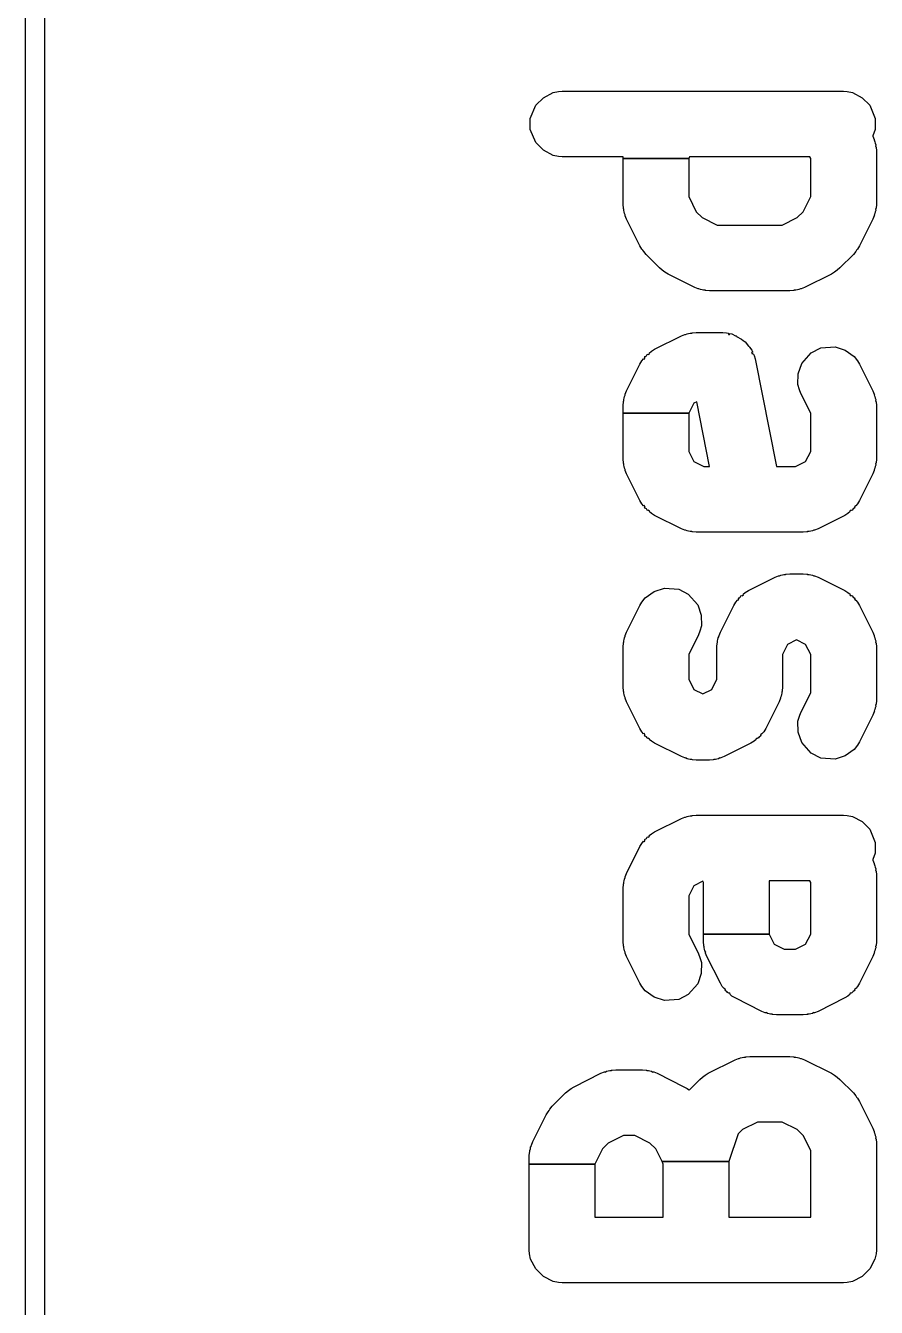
# Model space of a CAD drawing. Header units: millimetres. Extents: x 102.9 to 147, y -135 to -49.9.
# Drawn here: x 102.95 to 107.48, y -93.98 to -87.15 of the extents above; entities that cross this region are included whole.
import ezdxf

# ---------------------------------------------------------------- set-up
doc = ezdxf.new("R2010")
doc.units = ezdxf.units.MM
doc.layers.add('F.Silkscreen', color=41, linetype='CONTINUOUS', true_color=0xf2eda1)

msp = doc.modelspace()

# ---------------------------------------------------------------- linework, layer by layer
at = {"layer": 'F.Silkscreen', "linetype": 'CONTINUOUS'}
for p, q in [((102.95, -135), (102.95, -50)), ((103.05, -50.05), (103.05, -134.95)), ((105.668626, -87.579158), (105.709216, -87.538568)), ((105.709216, -87.538568), (105.760418, -87.5112)), ((105.760418, -87.5112), (105.789119, -87.505491)), ((105.789119, -87.505491), (105.808628, -87.50357)), ((105.808628, -87.50357), (107.308628, -87.50357)), ((107.308628, -87.50357), (107.328137, -87.505491)), ((107.328137, -87.505491), (107.356838, -87.5112)), ((107.356838, -87.5112), (107.40804, -87.538568)), ((107.40804, -87.538568), (107.44863, -87.579158)), ((105.639337, -87.649869), (105.668626, -87.579158)), ((107.44863, -87.579158), (107.477919, -87.649869)), ((105.639337, -87.707271), (105.639337, -87.649869)), ((107.477919, -87.649869), (107.477919, -87.707271)), ((105.668626, -87.777982), (105.639337, -87.707271)), ((107.477919, -87.707271), (107.464003, -87.740866)), ((107.464003, -87.740866), (107.465152, -87.743164)), ((107.465152, -87.743164), (107.47216, -87.761477)), ((105.709216, -87.818572), (105.668626, -87.777982)), ((107.473152, -87.7651), (107.471847, -87.765457)), ((107.471847, -87.765457), (107.475999, -87.773225)), ((107.47216, -87.761477), (107.473152, -87.7651)), ((107.475999, -87.773225), (107.47765, -87.78153)), ((107.47765, -87.78153), (107.479886, -87.789692)), ((107.479886, -87.789692), (107.479645, -87.798497)), ((107.479645, -87.798497), (107.480973, -87.798233)), ((107.480973, -87.798233), (107.481706, -87.801918)), ((107.481706, -87.801918), (107.483628, -87.821427)), ((105.760418, -87.84594), (105.709216, -87.818572)), ((105.789119, -87.851649), (105.760418, -87.84594)), ((105.808628, -87.85357), (105.789119, -87.851649)), ((106.133628, -87.85357), (105.808628, -87.85357)), ((106.133628, -87.862739), (106.133628, -87.85357)), ((106.133628, -88.107141), (106.133628, -87.862739)), ((106.133628, -87.862739), (106.483628, -87.862739)), ((106.483628, -87.862739), (106.133628, -87.862739)), ((106.488213, -87.85357), (106.483628, -87.862739)), ((106.483628, -87.862739), (106.483628, -88.065828)), ((107.129043, -87.85357), (106.488213, -87.85357)), ((107.133628, -87.862739), (107.129043, -87.85357)), ((107.133628, -88.065827), (107.133628, -87.862739)), ((107.483628, -87.821427), (107.483628, -88.107141)), ((106.483628, -88.065828), (106.523882, -88.146336)), ((107.093374, -88.146334), (107.133628, -88.065827)), ((106.135545, -88.12663), (106.133628, -88.107141)), ((106.136277, -88.130314), (106.135545, -88.12663)), ((106.137603, -88.13005), (106.136277, -88.130314)), ((106.137367, -88.138867), (106.137603, -88.13005)), ((106.139605, -88.147041), (106.137367, -88.138867)), ((106.141259, -88.155354), (106.139605, -88.147041)), ((106.145413, -88.163127), (106.141259, -88.155354)), ((106.523882, -88.146336), (106.555147, -88.177602)), ((107.062107, -88.177601), (107.093374, -88.146334)), ((107.475999, -88.155342), (107.471849, -88.163102)), ((107.477648, -88.147047), (107.475999, -88.155342)), ((107.479886, -88.138878), (107.477648, -88.147047)), ((107.480972, -88.130339), (107.479646, -88.130075)), ((107.479646, -88.130075), (107.479886, -88.138878)), ((107.481705, -88.126655), (107.480972, -88.130339)), ((107.483628, -88.107141), (107.481705, -88.126655)), ((106.144108, -88.163485), (106.145413, -88.163127)), ((106.145101, -88.167109), (106.144108, -88.163485)), ((106.152103, -88.185404), (106.145101, -88.167109)), ((106.223532, -88.328261), (106.152103, -88.185404)), ((106.555147, -88.177602), (106.635654, -88.217855)), ((106.635654, -88.217855), (106.981601, -88.217855)), ((106.981601, -88.217855), (107.062107, -88.177601)), ((107.465153, -88.185403), (107.393725, -88.32826)), ((107.472162, -88.167084), (107.465153, -88.185403)), ((107.471849, -88.163102), (107.473154, -88.16346)), ((107.473154, -88.16346), (107.472162, -88.167084)), ((106.233976, -88.344851), (106.223532, -88.328261)), ((106.239174, -88.351549), (106.233976, -88.344851)), ((106.243877, -88.358587), (106.239174, -88.351549)), ((106.256313, -88.373741), (106.243877, -88.358587)), ((107.373384, -88.358582), (107.360944, -88.373742)), ((107.378087, -88.351541), (107.373384, -88.358582)), ((107.383277, -88.344856), (107.378087, -88.351541)), ((107.393725, -88.32826), (107.383277, -88.344856)), ((106.327741, -88.44517), (106.256313, -88.373741)), ((107.360944, -88.373742), (107.289515, -88.445171)), ((106.342899, -88.45761), (106.327741, -88.44517)), ((106.349938, -88.462313), (106.342899, -88.45761)), ((106.356629, -88.467506), (106.349938, -88.462313)), ((106.373223, -88.477952), (106.356629, -88.467506)), ((106.51608, -88.54938), (106.373223, -88.477952)), ((107.244033, -88.477952), (107.101176, -88.54938)), ((107.260629, -88.467504), (107.244033, -88.477952)), ((107.267314, -88.462314), (107.260629, -88.467504)), ((107.274355, -88.457611), (107.267314, -88.462314)), ((107.289515, -88.445171), (107.274355, -88.457611)), ((106.534392, -88.556387), (106.51608, -88.54938)), ((106.538015, -88.557379), (106.534392, -88.556387)), ((106.538372, -88.556074), (106.538015, -88.557379)), ((106.54614, -88.560226), (106.538372, -88.556074)), ((106.554445, -88.561877), (106.54614, -88.560226)), ((106.562607, -88.564113), (106.554445, -88.561877)), ((106.571412, -88.563872), (106.562607, -88.564113)), ((106.571148, -88.5652), (106.571412, -88.563872)), ((106.574833, -88.565933), (106.571148, -88.5652)), ((106.594342, -88.567855), (106.574833, -88.565933)), ((107.022914, -88.567855), (106.594342, -88.567855)), ((107.042428, -88.565932), (107.022914, -88.567855)), ((107.046112, -88.565199), (107.042428, -88.565932)), ((107.054648, -88.564114), (107.045848, -88.563875)), ((107.045848, -88.563875), (107.046112, -88.565199)), ((107.062824, -88.561874), (107.054648, -88.564114)), ((107.071119, -88.560225), (107.062824, -88.561874)), ((107.078876, -88.556077), (107.071119, -88.560225)), ((107.079233, -88.557381), (107.078876, -88.556077)), ((107.082857, -88.556389), (107.079233, -88.557381)), ((107.101176, -88.54938), (107.082857, -88.556389)), ((106.301795, -88.879187), (106.444652, -88.807759)), ((106.444652, -88.807759), (106.46294, -88.800759)), ((106.46294, -88.800759), (106.466563, -88.799766)), ((106.466563, -88.799766), (106.466921, -88.801072)), ((106.466921, -88.801072), (106.474704, -88.796915)), ((106.474704, -88.796915), (106.483014, -88.795261)), ((106.483014, -88.795261), (106.491187, -88.793024)), ((106.491187, -88.793024), (106.500009, -88.793262)), ((106.499745, -88.791932), (106.50343, -88.7912)), ((106.500009, -88.793262), (106.499745, -88.791932)), ((106.50343, -88.7912), (106.522914, -88.789284)), ((106.522914, -88.789284), (106.665771, -88.789284)), ((106.665771, -88.789284), (106.685277, -88.791205)), ((106.685277, -88.791205), (106.696148, -88.793367)), ((106.696148, -88.793367), (106.694944, -88.799417)), ((106.694944, -88.799417), (106.701779, -88.80077)), ((106.701779, -88.80077), (106.702982, -88.794726)), ((106.702982, -88.794726), (106.713988, -88.796916)), ((106.713988, -88.796916), (106.732614, -88.806872)), ((106.732614, -88.806872), (106.73579, -88.807501)), ((106.73579, -88.807501), (106.73893, -88.809594)), ((106.73893, -88.809594), (106.738608, -88.810076)), ((106.738608, -88.810076), (106.765183, -88.824282)), ((106.765183, -88.824282), (106.773625, -88.832724)), ((106.773625, -88.832724), (106.783558, -88.839346)), ((106.783558, -88.839346), (106.802693, -88.862613)), ((106.257868, -88.913523), (106.262078, -88.90758)), ((106.262078, -88.90758), (106.266311, -88.904294)), ((106.266311, -88.904294), (106.267938, -88.90639)), ((106.267938, -88.90639), (106.275278, -88.90119)), ((106.27341, -88.898783), (106.285207, -88.889628)), ((106.275278, -88.90119), (106.27341, -88.898783)), ((106.285207, -88.889628), (106.301795, -88.879187)), ((106.802693, -88.862613), (106.803104, -88.862203)), ((106.803104, -88.862203), (106.805773, -88.864872)), ((106.805773, -88.864872), (106.807012, -88.867865)), ((106.807012, -88.867865), (106.820437, -88.884188)), ((106.824742, -88.894551), (106.819046, -88.896917)), ((106.819046, -88.896917), (106.821708, -88.903343)), ((106.820437, -88.884188), (106.824742, -88.894551)), ((106.821708, -88.903343), (106.827411, -88.900974)), ((106.827411, -88.900974), (106.831664, -88.911212)), ((107.085672, -88.95495), (107.135819, -88.89713)), ((107.135819, -88.89713), (107.13582, -88.897129)), ((107.13582, -88.897129), (107.187162, -88.871458)), ((107.187162, -88.871458), (107.263505, -88.866032)), ((107.263505, -88.866032), (107.317962, -88.884184)), ((107.317962, -88.884184), (107.365339, -88.917741)), ((106.152103, -89.100306), (106.223532, -88.957449)), ((106.223532, -88.957449), (106.233973, -88.940862)), ((106.233973, -88.940862), (106.243128, -88.929065)), ((106.243128, -88.929065), (106.245535, -88.930933)), ((106.245535, -88.930933), (106.250735, -88.923593)), ((106.248639, -88.921966), (106.251925, -88.917733)), ((106.250735, -88.923593), (106.248639, -88.921966)), ((106.251925, -88.917733), (106.257868, -88.913523)), ((106.831664, -88.911212), (106.837373, -88.929963)), ((106.837373, -88.929963), (106.952094, -89.503569)), ((107.06752, -89.009407), (107.085672, -88.95495)), ((107.365339, -88.917741), (107.383281, -88.940859)), ((107.383281, -88.940859), (107.393725, -88.95745)), ((107.393725, -88.95745), (107.465153, -89.100307)), ((107.06594, -89.067441), (107.06752, -89.009407)), ((106.145103, -89.118595), (106.152103, -89.100306)), ((107.073669, -89.095665), (107.06594, -89.067441)), ((107.080675, -89.113974), (107.073669, -89.095665)), ((107.133628, -89.21988), (107.080675, -89.113974)), ((107.465153, -89.100307), (107.47216, -89.118619)), ((106.133628, -89.178569), (106.135544, -89.159085)), ((106.133628, -89.21988), (106.133628, -89.178569)), ((106.135544, -89.159085), (106.136276, -89.1554)), ((106.136276, -89.1554), (106.137604, -89.155663)), ((106.137367, -89.146845), (106.139602, -89.13868)), ((106.137604, -89.155663), (106.137367, -89.146845)), ((106.139602, -89.13868), (106.141259, -89.130354)), ((106.141259, -89.130354), (106.145414, -89.122575)), ((106.14411, -89.122218), (106.145103, -89.118595)), ((106.145414, -89.122575), (106.14411, -89.122218)), ((106.510493, -89.166148), (106.483628, -89.21988)), ((106.526115, -89.158337), (106.510493, -89.166148)), ((106.595162, -89.503569), (106.526115, -89.158337)), ((107.473152, -89.122242), (107.471847, -89.122599)), ((107.471847, -89.122599), (107.475999, -89.130367)), ((107.47216, -89.118619), (107.473152, -89.122242)), ((107.475999, -89.130367), (107.47765, -89.138672)), ((107.47765, -89.138672), (107.479886, -89.146834)), ((107.479886, -89.146834), (107.479645, -89.155639)), ((107.479645, -89.155639), (107.480973, -89.155375)), ((107.480973, -89.155375), (107.481706, -89.15906)), ((107.481706, -89.15906), (107.483628, -89.178569)), ((107.483628, -89.178569), (107.483628, -89.464284)), ((106.133628, -89.464284), (106.133628, -89.21988)), ((106.133628, -89.21988), (106.483628, -89.21988)), ((106.483628, -89.21988), (106.133628, -89.21988)), ((106.483628, -89.21988), (106.483628, -89.422971)), ((107.133628, -89.422972), (107.133628, -89.21988)), ((106.483628, -89.422971), (106.510493, -89.476703)), ((107.106762, -89.476703), (107.133628, -89.422972)), ((106.135545, -89.483773), (106.133628, -89.464284)), ((106.136277, -89.487457), (106.135545, -89.483773)), ((106.137603, -89.487193), (106.136277, -89.487457)), ((106.137367, -89.49601), (106.137603, -89.487193)), ((106.139605, -89.504184), (106.137367, -89.49601)), ((106.141259, -89.512497), (106.139605, -89.504184)), ((106.145413, -89.52027), (106.141259, -89.512497)), ((106.144108, -89.520628), (106.145413, -89.52027)), ((106.145101, -89.524252), (106.144108, -89.520628)), ((106.152103, -89.542547), (106.145101, -89.524252)), ((106.510493, -89.476703), (106.564226, -89.503569)), ((106.564226, -89.503569), (106.595162, -89.503569)), ((106.952094, -89.503569), (107.05303, -89.503569)), ((107.05303, -89.503569), (107.106762, -89.476703)), ((107.472162, -89.524227), (107.465153, -89.542546)), ((107.475999, -89.512485), (107.471849, -89.520245)), ((107.471849, -89.520245), (107.473154, -89.520603)), ((107.473154, -89.520603), (107.472162, -89.524227)), ((107.477648, -89.50419), (107.475999, -89.512485)), ((107.479886, -89.496021), (107.477648, -89.50419)), ((107.480972, -89.487482), (107.479646, -89.487218)), ((107.479646, -89.487218), (107.479886, -89.496021)), ((107.481705, -89.483798), (107.480972, -89.487482)), ((107.483628, -89.464284), (107.481705, -89.483798)), ((106.223532, -89.685404), (106.152103, -89.542547)), ((107.465153, -89.542546), (107.393725, -89.685403)), ((106.233976, -89.701994), (106.223532, -89.685404)), ((106.243131, -89.71379), (106.233976, -89.701994)), ((106.245539, -89.71192), (106.243131, -89.71379)), ((106.25073, -89.719248), (106.245539, -89.71192)), ((106.248632, -89.720877), (106.25073, -89.719248)), ((106.251918, -89.725111), (106.248632, -89.720877)), ((106.257869, -89.729325), (106.251918, -89.725111)), ((106.262089, -89.735283), (106.257869, -89.729325)), ((107.359383, -89.729324), (107.355159, -89.73529)), ((107.365349, -89.7251), (107.359383, -89.729324)), ((107.368634, -89.720866), (107.365349, -89.7251)), ((107.37171, -89.711921), (107.36653, -89.719234)), ((107.36653, -89.719234), (107.368634, -89.720866)), ((107.374122, -89.713794), (107.37171, -89.711921)), ((107.383278, -89.701998), (107.374122, -89.713794)), ((107.393725, -89.685403), (107.383278, -89.701998)), ((106.266322, -89.738568), (106.262089, -89.735283)), ((106.267952, -89.736467), (106.266322, -89.738568)), ((106.275276, -89.741654), (106.267952, -89.736467)), ((106.273406, -89.744065), (106.275276, -89.741654)), ((106.285203, -89.753221), (106.273406, -89.744065)), ((106.301795, -89.763666), (106.285203, -89.753221)), ((106.444652, -89.835094), (106.301795, -89.763666)), ((107.315462, -89.763666), (107.172604, -89.835094)), ((107.332057, -89.753219), (107.315462, -89.763666)), ((107.343853, -89.744063), (107.332057, -89.753219)), ((107.349293, -89.736471), (107.34198, -89.741651)), ((107.34198, -89.741651), (107.343853, -89.744063)), ((107.350925, -89.738575), (107.349293, -89.736471)), ((107.355159, -89.73529), (107.350925, -89.738575)), ((106.462964, -89.842101), (106.444652, -89.835094)), ((106.466587, -89.843093), (106.462964, -89.842101)), ((106.466944, -89.841788), (106.466587, -89.843093)), ((106.474712, -89.84594), (106.466944, -89.841788)), ((106.483017, -89.847591), (106.474712, -89.84594)), ((106.491179, -89.849827), (106.483017, -89.847591)), ((106.499984, -89.849586), (106.491179, -89.849827)), ((106.49972, -89.850914), (106.499984, -89.849586)), ((106.503405, -89.851647), (106.49972, -89.850914)), ((106.522914, -89.853569), (106.503405, -89.851647)), ((107.094342, -89.853569), (106.522914, -89.853569)), ((107.113856, -89.851646), (107.094342, -89.853569)), ((107.11754, -89.850913), (107.113856, -89.851646)), ((107.126076, -89.849828), (107.117276, -89.849589)), ((107.117276, -89.849589), (107.11754, -89.850913)), ((107.134252, -89.847588), (107.126076, -89.849828)), ((107.142547, -89.845939), (107.134252, -89.847588)), ((107.150304, -89.841791), (107.142547, -89.845939)), ((107.150661, -89.843095), (107.150304, -89.841791)), ((107.154285, -89.842103), (107.150661, -89.843095)), ((107.172604, -89.835094), (107.154285, -89.842103)), ((106.801794, -90.164902), (106.944651, -90.093473)), ((106.944651, -90.093473), (106.96294, -90.086473)), ((106.96294, -90.086473), (106.966563, -90.08548)), ((106.966563, -90.08548), (106.96692, -90.086784)), ((106.96692, -90.086784), (106.974699, -90.082629)), ((106.974699, -90.082629), (106.983025, -90.080972)), ((106.983025, -90.080972), (106.99119, -90.078737)), ((106.99119, -90.078737), (107.000008, -90.078974)), ((106.999745, -90.077646), (107.00343, -90.076914)), ((107.000008, -90.078974), (106.999745, -90.077646)), ((107.00343, -90.076914), (107.022914, -90.074998)), ((107.022914, -90.074998), (107.094342, -90.074998)), ((107.094342, -90.074998), (107.113831, -90.076915)), ((107.113831, -90.076915), (107.117515, -90.077647)), ((107.117515, -90.077647), (107.117251, -90.078973)), ((107.117251, -90.078973), (107.126068, -90.078737)), ((107.126068, -90.078737), (107.134242, -90.080975)), ((107.134242, -90.080975), (107.142555, -90.082629)), ((107.142555, -90.082629), (107.150328, -90.086783)), ((107.150328, -90.086783), (107.150686, -90.085478)), ((107.150686, -90.085478), (107.15431, -90.086471)), ((107.15431, -90.086471), (107.172604, -90.093473)), ((107.172604, -90.093473), (107.315462, -90.164902)), ((106.233976, -90.226574), (106.251918, -90.203456)), ((106.251918, -90.203456), (106.299295, -90.169899)), ((106.299295, -90.169899), (106.353752, -90.151747)), ((106.353752, -90.151747), (106.430095, -90.157173)), ((106.430095, -90.157173), (106.481437, -90.182844)), ((106.481437, -90.182844), (106.531584, -90.240664)), ((106.748639, -90.207681), (106.751925, -90.203448)), ((106.750735, -90.209308), (106.748639, -90.207681)), ((106.751925, -90.203448), (106.757868, -90.199238)), ((106.757868, -90.199238), (106.762078, -90.193295)), ((106.762078, -90.193295), (106.766311, -90.190009)), ((106.766311, -90.190009), (106.767938, -90.192105)), ((106.767938, -90.192105), (106.775278, -90.186905)), ((106.77341, -90.184498), (106.785207, -90.175343)), ((106.775278, -90.186905), (106.77341, -90.184498)), ((106.785207, -90.175343), (106.801794, -90.164902)), ((107.315462, -90.164902), (107.332053, -90.175346)), ((107.332053, -90.175346), (107.343849, -90.184501)), ((107.343849, -90.184501), (107.341979, -90.186909)), ((107.341979, -90.186909), (107.349307, -90.1921)), ((107.349307, -90.1921), (107.350936, -90.190002)), ((107.350936, -90.190002), (107.35517, -90.193288)), ((107.35517, -90.193288), (107.359384, -90.199239)), ((107.359384, -90.199239), (107.365342, -90.203459)), ((107.365342, -90.203459), (107.368627, -90.207692)), ((107.368627, -90.207692), (107.366526, -90.209322)), ((106.152103, -90.386021), (106.223532, -90.243164)), ((106.223532, -90.243164), (106.233976, -90.226574)), ((106.531584, -90.240664), (106.531585, -90.240665)), ((106.531585, -90.240665), (106.549737, -90.295122)), ((106.652103, -90.386021), (106.723532, -90.243164)), ((106.723532, -90.243164), (106.733973, -90.226577)), ((106.733973, -90.226577), (106.743128, -90.21478)), ((106.743128, -90.21478), (106.745535, -90.216648)), ((106.745535, -90.216648), (106.750735, -90.209308)), ((107.366526, -90.209322), (107.371713, -90.216646)), ((107.371713, -90.216646), (107.374124, -90.214776)), ((107.374124, -90.214776), (107.38328, -90.226573)), ((107.38328, -90.226573), (107.393725, -90.243165)), ((107.393725, -90.243165), (107.465153, -90.386022)), ((106.549737, -90.295122), (106.551317, -90.353156)), ((106.141259, -90.416069), (106.145414, -90.40829)), ((106.14411, -90.407933), (106.145103, -90.40431)), ((106.145414, -90.40829), (106.14411, -90.407933)), ((106.145103, -90.40431), (106.152103, -90.386021)), ((106.536582, -90.39969), (106.483628, -90.505597)), ((106.543588, -90.38138), (106.536582, -90.39969)), ((106.551317, -90.353156), (106.543588, -90.38138)), ((106.641259, -90.416069), (106.645414, -90.40829)), ((106.64411, -90.407933), (106.645103, -90.40431)), ((106.645414, -90.40829), (106.64411, -90.407933)), ((106.645103, -90.40431), (106.652103, -90.386021)), ((107.465153, -90.386022), (107.47216, -90.404334)), ((107.473152, -90.407957), (107.471847, -90.408314)), ((107.471847, -90.408314), (107.475999, -90.416082)), ((107.47216, -90.404334), (107.473152, -90.407957)), ((106.133628, -90.464284), (106.135544, -90.4448)), ((106.133628, -90.67857), (106.133628, -90.464284)), ((106.135544, -90.4448), (106.136276, -90.441115)), ((106.136276, -90.441115), (106.137604, -90.441378)), ((106.137367, -90.43256), (106.139602, -90.424395)), ((106.137604, -90.441378), (106.137367, -90.43256)), ((106.139602, -90.424395), (106.141259, -90.416069)), ((106.633628, -90.464284), (106.635544, -90.4448)), ((106.633628, -90.637258), (106.633628, -90.464284)), ((106.635544, -90.4448), (106.636276, -90.441115)), ((106.636276, -90.441115), (106.637604, -90.441378)), ((106.637367, -90.43256), (106.639602, -90.424395)), ((106.637604, -90.441378), (106.637367, -90.43256)), ((106.639602, -90.424395), (106.641259, -90.416069)), ((107.010493, -90.451863), (106.983628, -90.505595)), ((107.058628, -90.427796), (107.010493, -90.451863)), ((107.106762, -90.451863), (107.058628, -90.427796)), ((107.133628, -90.505595), (107.106762, -90.451863)), ((107.475999, -90.416082), (107.47765, -90.424387)), ((107.47765, -90.424387), (107.479886, -90.432549)), ((107.479886, -90.432549), (107.479645, -90.441354)), ((107.479645, -90.441354), (107.480973, -90.44109)), ((107.480973, -90.44109), (107.481706, -90.444775)), ((107.481706, -90.444775), (107.483628, -90.464284)), ((107.483628, -90.464284), (107.483628, -90.749998)), ((106.483628, -90.505597), (106.483628, -90.637257)), ((106.983628, -90.505595), (106.983628, -90.67857)), ((107.133628, -90.708686), (107.133628, -90.505595)), ((106.135545, -90.698059), (106.133628, -90.67857)), ((106.483628, -90.637257), (106.510493, -90.690989)), ((106.606762, -90.690989), (106.633628, -90.637258)), ((106.983628, -90.67857), (106.981705, -90.698084)), ((106.136277, -90.701743), (106.135545, -90.698059)), ((106.137603, -90.701479), (106.136277, -90.701743)), ((106.137367, -90.710296), (106.137603, -90.701479)), ((106.139605, -90.71847), (106.137367, -90.710296)), ((106.141259, -90.726783), (106.139605, -90.71847)), ((106.145413, -90.734556), (106.141259, -90.726783)), ((106.144108, -90.734914), (106.145413, -90.734556)), ((106.145101, -90.738538), (106.144108, -90.734914)), ((106.152103, -90.756833), (106.145101, -90.738538)), ((106.510493, -90.690989), (106.558628, -90.715056)), ((106.558628, -90.715056), (106.606762, -90.690989)), ((106.972162, -90.738513), (106.965153, -90.756832)), ((106.975999, -90.726771), (106.971849, -90.734531)), ((106.971849, -90.734531), (106.973154, -90.734889)), ((106.973154, -90.734889), (106.972162, -90.738513)), ((106.977648, -90.718476), (106.975999, -90.726771)), ((106.979886, -90.710307), (106.977648, -90.718476)), ((106.980972, -90.701768), (106.979646, -90.701504)), ((106.979646, -90.701504), (106.979886, -90.710307)), ((106.981705, -90.698084), (106.980972, -90.701768)), ((107.080675, -90.814593), (107.133628, -90.708686)), ((107.483628, -90.749998), (107.481705, -90.769512)), ((106.223532, -90.89969), (106.152103, -90.756833)), ((106.965153, -90.756832), (106.893725, -90.899689)), ((107.073669, -90.832902), (107.080675, -90.814593)), ((107.472162, -90.809941), (107.465153, -90.82826)), ((107.475999, -90.798199), (107.471849, -90.805959)), ((107.471849, -90.805959), (107.473154, -90.806317)), ((107.473154, -90.806317), (107.472162, -90.809941)), ((107.477648, -90.789904), (107.475999, -90.798199)), ((107.479886, -90.781735), (107.477648, -90.789904)), ((107.480972, -90.773196), (107.479646, -90.772932)), ((107.479646, -90.772932), (107.479886, -90.781735)), ((107.481705, -90.769512), (107.480972, -90.773196)), ((107.06594, -90.861126), (107.073669, -90.832902)), ((107.06752, -90.91916), (107.06594, -90.861126)), ((107.465153, -90.82826), (107.393725, -90.971117)), ((106.233976, -90.91628), (106.223532, -90.89969)), ((106.243131, -90.928076), (106.233976, -90.91628)), ((106.245539, -90.926206), (106.243131, -90.928076)), ((106.25073, -90.933534), (106.245539, -90.926206)), ((106.248632, -90.935163), (106.25073, -90.933534)), ((106.251918, -90.939397), (106.248632, -90.935163)), ((106.257869, -90.943611), (106.251918, -90.939397)), ((106.262089, -90.949569), (106.257869, -90.943611)), ((106.266322, -90.952854), (106.262089, -90.949569)), ((106.267952, -90.950753), (106.266322, -90.952854)), ((106.275276, -90.95594), (106.267952, -90.950753)), ((106.273406, -90.958351), (106.275276, -90.95594)), ((106.285203, -90.967507), (106.273406, -90.958351)), ((106.843853, -90.958349), (106.832057, -90.967505)), ((106.849293, -90.950757), (106.84198, -90.955937)), ((106.84198, -90.955937), (106.843853, -90.958349)), ((106.850925, -90.952861), (106.849293, -90.950757)), ((106.855159, -90.949576), (106.850925, -90.952861)), ((106.859383, -90.94361), (106.855159, -90.949576)), ((106.865349, -90.939386), (106.859383, -90.94361)), ((106.868634, -90.935152), (106.865349, -90.939386)), ((106.87171, -90.926207), (106.86653, -90.93352)), ((106.86653, -90.93352), (106.868634, -90.935152)), ((106.874122, -90.92808), (106.87171, -90.926207)), ((106.883278, -90.916284), (106.874122, -90.92808)), ((106.893725, -90.899689), (106.883278, -90.916284)), ((107.085672, -90.973617), (107.06752, -90.91916)), ((106.301795, -90.977952), (106.285203, -90.967507)), ((106.444652, -91.04938), (106.301795, -90.977952)), ((106.815462, -90.977952), (106.672604, -91.04938)), ((106.832057, -90.967505), (106.815462, -90.977952)), ((107.085673, -90.973618), (107.085672, -90.973617)), ((107.13582, -91.031438), (107.085673, -90.973618)), ((107.365339, -91.010826), (107.317962, -91.044383)), ((107.383281, -90.987708), (107.365339, -91.010826)), ((107.393725, -90.971117), (107.383281, -90.987708)), ((106.462964, -91.056387), (106.444652, -91.04938)), ((106.466587, -91.057379), (106.462964, -91.056387)), ((106.466944, -91.056074), (106.466587, -91.057379)), ((106.474712, -91.060226), (106.466944, -91.056074)), ((106.483017, -91.061877), (106.474712, -91.060226)), ((106.491179, -91.064113), (106.483017, -91.061877)), ((106.499984, -91.063872), (106.491179, -91.064113)), ((106.49972, -91.0652), (106.499984, -91.063872)), ((106.503405, -91.065933), (106.49972, -91.0652)), ((106.522914, -91.067855), (106.503405, -91.065933)), ((106.594342, -91.067855), (106.522914, -91.067855)), ((106.613856, -91.065932), (106.594342, -91.067855)), ((106.61754, -91.065199), (106.613856, -91.065932)), ((106.626076, -91.064114), (106.617276, -91.063875)), ((106.617276, -91.063875), (106.61754, -91.065199)), ((106.634252, -91.061874), (106.626076, -91.064114)), ((106.642547, -91.060225), (106.634252, -91.061874)), ((106.650304, -91.056077), (106.642547, -91.060225)), ((106.650661, -91.057381), (106.650304, -91.056077)), ((106.654285, -91.056389), (106.650661, -91.057381)), ((106.672604, -91.04938), (106.654285, -91.056389)), ((107.187162, -91.057109), (107.13582, -91.031438)), ((107.263505, -91.062535), (107.187162, -91.057109)), ((107.317962, -91.044383), (107.263505, -91.062535)), ((106.466921, -91.372501), (106.474704, -91.368344)), ((106.474704, -91.368344), (106.483014, -91.36669)), ((106.483014, -91.36669), (106.491187, -91.364453)), ((106.491187, -91.364453), (106.500009, -91.364691)), ((106.499745, -91.363361), (106.50343, -91.362629)), ((106.500009, -91.364691), (106.499745, -91.363361)), ((106.50343, -91.362629), (106.522914, -91.360713)), ((106.522914, -91.360713), (107.308628, -91.360713)), ((107.308628, -91.360713), (107.328137, -91.362634)), ((107.328137, -91.362634), (107.356838, -91.368343)), ((107.356838, -91.368343), (107.40804, -91.395711)), ((106.301795, -91.450616), (106.444652, -91.379188)), ((106.444652, -91.379188), (106.46294, -91.372188)), ((106.46294, -91.372188), (106.466563, -91.371195)), ((106.466563, -91.371195), (106.466921, -91.372501)), ((107.40804, -91.395711), (107.44863, -91.436301)), ((107.44863, -91.436301), (107.477919, -91.507012)), ((106.233973, -91.512291), (106.243128, -91.500494)), ((106.243128, -91.500494), (106.245535, -91.502362)), ((106.245535, -91.502362), (106.250735, -91.495022)), ((106.248639, -91.493395), (106.251925, -91.489162)), ((106.250735, -91.495022), (106.248639, -91.493395)), ((106.251925, -91.489162), (106.257868, -91.484952)), ((106.257868, -91.484952), (106.262078, -91.479009)), ((106.262078, -91.479009), (106.266311, -91.475723)), ((106.266311, -91.475723), (106.267938, -91.477819)), ((106.267938, -91.477819), (106.275278, -91.472619)), ((106.27341, -91.470212), (106.285207, -91.461057)), ((106.275278, -91.472619), (106.27341, -91.470212)), ((106.285207, -91.461057), (106.301795, -91.450616)), ((106.152103, -91.671735), (106.223532, -91.528878)), ((106.223532, -91.528878), (106.233973, -91.512291)), ((107.477919, -91.564414), (107.464003, -91.598009)), ((107.477919, -91.507012), (107.477919, -91.564414)), ((107.464003, -91.598009), (107.465152, -91.600307)), ((107.465152, -91.600307), (107.47216, -91.61862)), ((107.473152, -91.622243), (107.471847, -91.6226)), ((107.471847, -91.6226), (107.475999, -91.630368)), ((107.47216, -91.61862), (107.473152, -91.622243)), ((107.475999, -91.630368), (107.47765, -91.638673)), ((107.47765, -91.638673), (107.479886, -91.646835)), ((106.137367, -91.718274), (106.139602, -91.710109)), ((106.139602, -91.710109), (106.141259, -91.701783)), ((106.141259, -91.701783), (106.145414, -91.694004)), ((106.14411, -91.693647), (106.145103, -91.690024)), ((106.145414, -91.694004), (106.14411, -91.693647)), ((106.145103, -91.690024), (106.152103, -91.671735)), ((107.129043, -91.710713), (106.9122, -91.710713)), ((106.9122, -91.710713), (106.9122, -91.994401)), ((107.133628, -91.719882), (107.129043, -91.710713)), ((107.479886, -91.646835), (107.479645, -91.65564)), ((107.479645, -91.65564), (107.480973, -91.655376)), ((107.480973, -91.655376), (107.481706, -91.659061)), ((107.481706, -91.659061), (107.483628, -91.67857)), ((107.483628, -91.67857), (107.483628, -92.035713)), ((106.133628, -91.749998), (106.135544, -91.730514)), ((106.133628, -92.035713), (106.133628, -91.749998)), ((106.135544, -91.730514), (106.136276, -91.726829)), ((106.136276, -91.726829), (106.137604, -91.727092)), ((106.137604, -91.727092), (106.137367, -91.718274)), ((106.510493, -91.737577), (106.483628, -91.791309)), ((106.558937, -91.713356), (106.510493, -91.737577)), ((106.5622, -91.719882), (106.558937, -91.713356)), ((106.5622, -91.994401), (106.5622, -91.719882)), ((107.133628, -91.994401), (107.133628, -91.719882)), ((106.483628, -91.791309), (106.483628, -91.9944)), ((106.135545, -92.055202), (106.133628, -92.035713)), ((106.483628, -91.9944), (106.536582, -92.100308)), ((106.5622, -92.035713), (106.5622, -91.994401)), ((106.5622, -91.994401), (106.9122, -91.994401)), ((106.9122, -91.994401), (106.5622, -91.994401)), ((106.564117, -92.055202), (106.5622, -92.035713)), ((106.9122, -91.994401), (106.939064, -92.048132)), ((106.939064, -92.048132), (106.992797, -92.074998)), ((107.05303, -92.074998), (107.106762, -92.048132)), ((107.106762, -92.048132), (107.133628, -91.994401)), ((107.483628, -92.035713), (107.481705, -92.055227)), ((106.136277, -92.058886), (106.135545, -92.055202)), ((106.137603, -92.058622), (106.136277, -92.058886)), ((106.137367, -92.067439), (106.137603, -92.058622)), ((106.139605, -92.075613), (106.137367, -92.067439)), ((106.141259, -92.083926), (106.139605, -92.075613)), ((106.145413, -92.091699), (106.141259, -92.083926)), ((106.144108, -92.092057), (106.145413, -92.091699)), ((106.145101, -92.095681), (106.144108, -92.092057)), ((106.152103, -92.113976), (106.145101, -92.095681)), ((106.223532, -92.256833), (106.152103, -92.113976)), ((106.536582, -92.100308), (106.543588, -92.118617)), ((106.543588, -92.118617), (106.551317, -92.146841)), ((106.564849, -92.058886), (106.564117, -92.055202)), ((106.566175, -92.058622), (106.564849, -92.058886)), ((106.565939, -92.067439), (106.566175, -92.058622)), ((106.568177, -92.075613), (106.565939, -92.067439)), ((106.569831, -92.083926), (106.568177, -92.075613)), ((106.573985, -92.091699), (106.569831, -92.083926)), ((106.57268, -92.092057), (106.573985, -92.091699)), ((106.573673, -92.095681), (106.57268, -92.092057)), ((106.580675, -92.113975), (106.573673, -92.095681)), ((106.652103, -92.256832), (106.580675, -92.113975)), ((106.992797, -92.074998), (107.05303, -92.074998)), ((107.465153, -92.113975), (107.393725, -92.256832)), ((107.472162, -92.095656), (107.465153, -92.113975)), ((107.475999, -92.083914), (107.471849, -92.091674)), ((107.471849, -92.091674), (107.473154, -92.092032)), ((107.473154, -92.092032), (107.472162, -92.095656)), ((107.477648, -92.075619), (107.475999, -92.083914)), ((107.479886, -92.06745), (107.477648, -92.075619)), ((107.480972, -92.058911), (107.479646, -92.058647)), ((107.479646, -92.058647), (107.479886, -92.06745)), ((107.481705, -92.055227), (107.480972, -92.058911)), ((106.551317, -92.146841), (106.549737, -92.204875)), ((106.233976, -92.273423), (106.223532, -92.256833)), ((106.549737, -92.204875), (106.531585, -92.259332)), ((106.662547, -92.273423), (106.652103, -92.256832)), ((107.393725, -92.256832), (107.383278, -92.273427)), ((106.251918, -92.296541), (106.233976, -92.273423)), ((106.299295, -92.330098), (106.251918, -92.296541)), ((106.481437, -92.317153), (106.430095, -92.342824)), ((106.481438, -92.317152), (106.481437, -92.317153)), ((106.531585, -92.259332), (106.481438, -92.317152)), ((106.671702, -92.285219), (106.662547, -92.273423)), ((106.67411, -92.283349), (106.671702, -92.285219)), ((106.679301, -92.290677), (106.67411, -92.283349)), ((106.677203, -92.292306), (106.679301, -92.290677)), ((106.680489, -92.29654), (106.677203, -92.292306)), ((106.68644, -92.300754), (106.680489, -92.29654)), ((106.69066, -92.306712), (106.68644, -92.300754)), ((106.694893, -92.309997), (106.69066, -92.306712)), ((106.696523, -92.307896), (106.694893, -92.309997)), ((106.703847, -92.313083), (106.696523, -92.307896)), ((106.701977, -92.315494), (106.703847, -92.313083)), ((106.713774, -92.32465), (106.701977, -92.315494)), ((106.730366, -92.335095), (106.713774, -92.32465)), ((107.332057, -92.324648), (107.315462, -92.335095)), ((107.343853, -92.315492), (107.332057, -92.324648)), ((107.349293, -92.3079), (107.34198, -92.31308)), ((107.34198, -92.31308), (107.343853, -92.315492)), ((107.350925, -92.310004), (107.349293, -92.3079)), ((107.355159, -92.306719), (107.350925, -92.310004)), ((107.359383, -92.300753), (107.355159, -92.306719)), ((107.365349, -92.296529), (107.359383, -92.300753)), ((107.368634, -92.292295), (107.365349, -92.296529)), ((107.37171, -92.28335), (107.36653, -92.290663)), ((107.36653, -92.290663), (107.368634, -92.292295)), ((107.374122, -92.285223), (107.37171, -92.28335)), ((107.383278, -92.273427), (107.374122, -92.285223)), ((106.353752, -92.34825), (106.299295, -92.330098)), ((106.430095, -92.342824), (106.353752, -92.34825)), ((106.873223, -92.406523), (106.730366, -92.335095)), ((107.315462, -92.335095), (107.172604, -92.406523)), ((106.891535, -92.41353), (106.873223, -92.406523)), ((106.895158, -92.414522), (106.891535, -92.41353)), ((106.895515, -92.413217), (106.895158, -92.414522)), ((106.903283, -92.417369), (106.895515, -92.413217)), ((106.911588, -92.41902), (106.903283, -92.417369)), ((106.91975, -92.421256), (106.911588, -92.41902)), ((106.928555, -92.421015), (106.91975, -92.421256)), ((106.928291, -92.422343), (106.928555, -92.421015)), ((106.931976, -92.423076), (106.928291, -92.422343)), ((106.951485, -92.424998), (106.931976, -92.423076)), ((107.094342, -92.424998), (106.951485, -92.424998)), ((107.113856, -92.423075), (107.094342, -92.424998)), ((107.11754, -92.422342), (107.113856, -92.423075)), ((107.126076, -92.421257), (107.117276, -92.421018)), ((107.117276, -92.421018), (107.11754, -92.422342)), ((107.134252, -92.419017), (107.126076, -92.421257)), ((107.142547, -92.417368), (107.134252, -92.419017)), ((107.150304, -92.41322), (107.142547, -92.417368)), ((107.150661, -92.414524), (107.150304, -92.41322)), ((107.154285, -92.413532), (107.150661, -92.414524)), ((107.172604, -92.406523), (107.154285, -92.413532)), ((106.587509, -92.73633), (106.730366, -92.664902)), ((106.730366, -92.664902), (106.748654, -92.657902)), ((106.748654, -92.657902), (106.752277, -92.656909)), ((106.752277, -92.656909), (106.752635, -92.658215)), ((106.752635, -92.658215), (106.760418, -92.654058)), ((106.760418, -92.654058), (106.768728, -92.652404)), ((106.768728, -92.652404), (106.776901, -92.650167)), ((106.776901, -92.650167), (106.785723, -92.650405)), ((106.785459, -92.649075), (106.789144, -92.648343)), ((106.785723, -92.650405), (106.785459, -92.649075)), ((106.789144, -92.648343), (106.808628, -92.646427)), ((106.808628, -92.646427), (107.022914, -92.646427)), ((107.022914, -92.646427), (107.042403, -92.648344)), ((107.042403, -92.648344), (107.046087, -92.649076)), ((107.046087, -92.649076), (107.045823, -92.650402)), ((107.045823, -92.650402), (107.05464, -92.650166)), ((107.05464, -92.650166), (107.062814, -92.652404)), ((107.062814, -92.652404), (107.071127, -92.654058)), ((107.071127, -92.654058), (107.0789, -92.658212)), ((107.0789, -92.658212), (107.079258, -92.656907)), ((107.079258, -92.656907), (107.082882, -92.6579)), ((107.082882, -92.6579), (107.101176, -92.664902)), ((107.101176, -92.664902), (107.244033, -92.73633)), ((106.016079, -92.73633), (106.034368, -92.72933)), ((106.034368, -92.72933), (106.037991, -92.728337)), ((106.037991, -92.728337), (106.038348, -92.729641)), ((106.038348, -92.729641), (106.046127, -92.725486)), ((106.046127, -92.725486), (106.054453, -92.723829)), ((106.054453, -92.723829), (106.062618, -92.721594)), ((106.062618, -92.721594), (106.071436, -92.721831)), ((106.071173, -92.720503), (106.074858, -92.719771)), ((106.071436, -92.721831), (106.071173, -92.720503)), ((106.074858, -92.719771), (106.094342, -92.717855)), ((106.094342, -92.717855), (106.2372, -92.717855)), ((106.2372, -92.717855), (106.256689, -92.719772)), ((106.256689, -92.719772), (106.260373, -92.720504)), ((106.260373, -92.720504), (106.260109, -92.72183)), ((106.260109, -92.72183), (106.268926, -92.721594)), ((106.268926, -92.721594), (106.2771, -92.723832)), ((106.2771, -92.723832), (106.285413, -92.725486)), ((106.285413, -92.725486), (106.293186, -92.72964)), ((106.293186, -92.72964), (106.293544, -92.728335)), ((106.293544, -92.728335), (106.297168, -92.729328)), ((106.297168, -92.729328), (106.315463, -92.73633)), ((105.873222, -92.807759), (106.016079, -92.73633)), ((106.315463, -92.73633), (106.45832, -92.807759)), ((106.485281, -92.825856), (106.542027, -92.769111)), ((106.542027, -92.769111), (106.557178, -92.756677)), ((106.557178, -92.756677), (106.564226, -92.751967)), ((106.564226, -92.751967), (106.570922, -92.746771)), ((106.570922, -92.746771), (106.587509, -92.73633)), ((107.244033, -92.73633), (107.260624, -92.746774)), ((107.260624, -92.746774), (107.267322, -92.751972)), ((107.267322, -92.751972), (107.27436, -92.756675)), ((107.27436, -92.756675), (107.289515, -92.769111)), ((107.289515, -92.769111), (107.360944, -92.84054)), ((105.756313, -92.91197), (105.827741, -92.840541)), ((105.827741, -92.840541), (105.842894, -92.828105)), ((105.842894, -92.828105), (105.849938, -92.823397)), ((105.849938, -92.823397), (105.856635, -92.818201)), ((105.856635, -92.818201), (105.873222, -92.807759)), ((106.45832, -92.807759), (106.474912, -92.818205)), ((106.474912, -92.818205), (106.481601, -92.823397)), ((106.481601, -92.823397), (106.485281, -92.825856)), ((107.360944, -92.84054), (107.373382, -92.855697)), ((107.373382, -92.855697), (107.378087, -92.86274)), ((107.378087, -92.86274), (107.38328, -92.86943)), ((107.38328, -92.86943), (107.393725, -92.886022)), ((105.733973, -92.940864), (105.739169, -92.934168)), ((105.739169, -92.934168), (105.743879, -92.92712)), ((105.743879, -92.92712), (105.756313, -92.91197)), ((107.393725, -92.886022), (107.465153, -93.028879)), ((105.652103, -93.100307), (105.723532, -92.95745)), ((105.723532, -92.95745), (105.733973, -92.940864)), ((106.84994, -92.996427), (106.769433, -93.036679)), ((106.981602, -92.996427), (106.84994, -92.996427)), ((107.062107, -93.036679), (106.981602, -92.996427)), ((106.135654, -93.067855), (106.055147, -93.108107)), ((106.195888, -93.067855), (106.135654, -93.067855)), ((106.276393, -93.108107), (106.195888, -93.067855)), ((106.747296, -93.058816), (106.697914, -93.206964)), ((106.769433, -93.036679), (106.747296, -93.058816)), ((107.093374, -93.067946), (107.062107, -93.036679)), ((107.133628, -93.148453), (107.093374, -93.067946)), ((107.465153, -93.028879), (107.47216, -93.047191)), ((107.473152, -93.050814), (107.471847, -93.051171)), ((107.471847, -93.051171), (107.475999, -93.058939)), ((107.47216, -93.047191), (107.473152, -93.050814)), ((107.475999, -93.058939), (107.47765, -93.067244)), ((107.47765, -93.067244), (107.479886, -93.075406)), ((107.479886, -93.075406), (107.479645, -93.084211)), ((105.637367, -93.146846), (105.639602, -93.138681)), ((105.639602, -93.138681), (105.641259, -93.130355)), ((105.641259, -93.130355), (105.645414, -93.122576)), ((105.64411, -93.122219), (105.645103, -93.118596)), ((105.645414, -93.122576), (105.64411, -93.122219)), ((105.645103, -93.118596), (105.652103, -93.100307)), ((106.023882, -93.139373), (105.983628, -93.219882)), ((106.055147, -93.108107), (106.023882, -93.139373)), ((106.30766, -93.139374), (106.276393, -93.108107)), ((106.341455, -93.206964), (106.30766, -93.139374)), ((107.479645, -93.084211), (107.480973, -93.083947)), ((107.480973, -93.083947), (107.481706, -93.087632)), ((107.481706, -93.087632), (107.483628, -93.107141)), ((107.483628, -93.107141), (107.483628, -93.67857)), ((105.633628, -93.17857), (105.635544, -93.159086)), ((105.633628, -93.219882), (105.633628, -93.17857)), ((105.635544, -93.159086), (105.636276, -93.155401)), ((105.636276, -93.155401), (105.637604, -93.155664)), ((105.637604, -93.155664), (105.637367, -93.146846)), ((106.347914, -93.219881), (106.341455, -93.206964)), ((106.341455, -93.206964), (106.697914, -93.206964)), ((106.697914, -93.206964), (106.341455, -93.206964)), ((106.697914, -93.206964), (106.697914, -93.50357)), ((107.133628, -93.50357), (107.133628, -93.148453)), ((105.633628, -93.67857), (105.633628, -93.219882)), ((105.633628, -93.219882), (105.983628, -93.219882)), ((105.983628, -93.219882), (105.633628, -93.219882)), ((105.983628, -93.219882), (105.983628, -93.50357)), ((106.347914, -93.50357), (106.347914, -93.219881)), ((105.983628, -93.50357), (106.347914, -93.50357)), ((106.697914, -93.50357), (107.133628, -93.50357)), ((105.635549, -93.698079), (105.633628, -93.67857)), ((107.483628, -93.67857), (107.481707, -93.698079)), ((105.641258, -93.72678), (105.635549, -93.698079)), ((105.668626, -93.777982), (105.641258, -93.72678)), ((107.475998, -93.72678), (107.44863, -93.777982)), ((107.481707, -93.698079), (107.475998, -93.72678)), ((105.709216, -93.818572), (105.668626, -93.777982)), ((105.760418, -93.84594), (105.709216, -93.818572)), ((107.40804, -93.818572), (107.356838, -93.84594)), ((107.44863, -93.777982), (107.40804, -93.818572)), ((105.789119, -93.851649), (105.760418, -93.84594)), ((105.808628, -93.85357), (105.789119, -93.851649)), ((107.308628, -93.85357), (105.808628, -93.85357)), ((107.328137, -93.851649), (107.308628, -93.85357)), ((107.356838, -93.84594), (107.328137, -93.851649))]:
    msp.add_line(p, q, dxfattribs=at)

doc.saveas('drawing.dxf')
